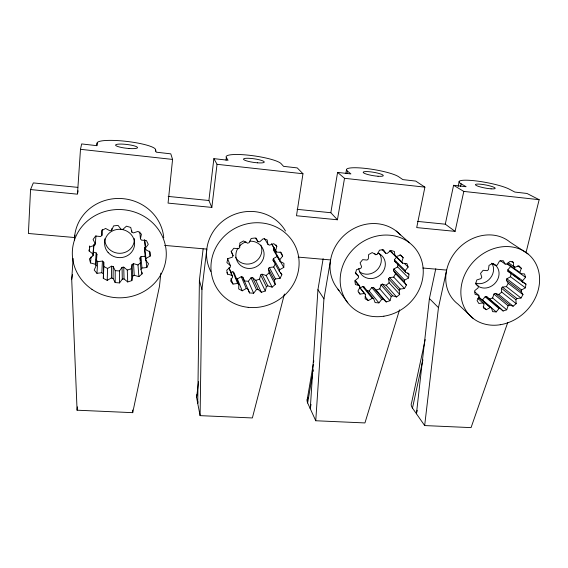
<?xml version="1.0" encoding="UTF-8"?>
<svg xmlns="http://www.w3.org/2000/svg" width="568" height="568" viewBox="0 0 568 568"><rect width="100%" height="100%" fill="white"/><g stroke="black" fill="none" stroke-linecap="round" stroke-linejoin="round"><path stroke-width="0.85" d="M140.445 262.806L137.996 264.958L133.53 263.637L132.081 264.454L132.727 276.126L131.847 280.606L127.722 281.948L127.275 270.056L123.739 267.152L122.063 267.343L122.29 279.151L119.543 282.914L115.162 282.573L115.219 270.631L113.217 266.626L111.591 266.165L107.579 268.472L103.845 266.555L103.738 262.132L102.432 261.081L97.717 261.656L96.141 259.746M115.162 282.573L113.082 278.434L113.217 266.626M203.131 248.891L199.396 280.308L197.735 403.408L197.955 401.647M284.419 294.025L252.369 417.956L200.099 415.641L201.945 289.453L206.809 249.103L164.585 245.404M103.738 262.132L103.319 278.384L107.21 280.358L111.385 277.958L111.591 266.165M103.206 273.797L101.842 272.711L96.936 273.322L94.196 270.027L96.106 265.781L95.317 264.262L90.504 262.941L89.417 258.873L93.053 255.721L92.989 254.031L89.112 250.971L89.893 246.839L94.636 245.355L95.317 243.793L93.074 239.511L95.602 236.047L100.628 236.522L101.935 235.372L101.736 230.608L105.577 228.442L109.993 230.814L111.697 230.274L111.726 228.592M227.477 258.426L230.352 265.54L230.317 267.159L226.739 270.198L227.534 274.103L231.971 275.366L232.624 276.822L230.601 280.904L232.986 284.064L237.616 283.475L238.837 284.511L238.688 288.92L242.224 290.809L246.271 288.494L247.833 288.949L249.558 292.925L253.64 293.237L256.431 289.616L258.078 289.417L261.358 292.293L265.306 290.993L266.378 286.684L260.591 274.983L261.997 274.195L266.122 275.452L272.122 287.159L275.267 284.469L274.45 280.201L268.352 268.742L269.331 267.485L273.726 266.995L275.473 263.488M107.21 280.358L107.579 268.472M103.319 278.384L103.845 266.555M274.45 280.201L275.473 278.902L280.045 278.384L281.863 274.742L279.293 271.241L279.704 269.672L283.787 267.414L283.964 263.431L280.059 261.301L273.698 250.495L273.428 248.983L274.351 247.811M77.83 187.369L33.327 182.91L30.558 189.556L28.4 233.491L74.536 237.523L74.933 235.131M101.842 272.711L102.432 261.081M101.935 235.372L102.283 229.373M323.135 258.696L317.938 289.701L310.27 408.733L311.023 404.359M160.836 273.144L159.494 286.187L132.713 412.666L77.078 410.202L71.71 279.435L73.123 258.476M74.358 240.143L74.536 237.523M337.435 219.78L330.839 212.716L337.591 172.395L344.513 178.309L337.435 219.78L296.489 215.748L302.971 173.751L297.249 167.908L283.56 166.346L281.004 163.548A27.988 4.842 8.2 0 0 249.281 155.27A27.988 4.842 8.2 0 0 226.362 157.563L228.059 160.261L213.88 158.635L217.033 164.308L211.836 207.412L168.064 203.103L172.573 159.423L170.791 153.843L156.2 152.174L155.575 149.512A29.451 5.077 6.7 0 0 125.677 141.283A29.451 5.077 6.7 0 0 97.1 143.101L96.794 145.664L81.657 143.931L80.486 149.313L77.461 194.178L30.558 189.556M96.936 273.322L97.717 261.656M399.531 309.837L364.947 422.933L315.751 420.753L323.945 298.839L330.583 259.938L298.122 257.098M96.106 265.781L96.929 254.379L96.177 252.916L93.095 252.057M96.908 145.713L97.1 143.101M95.317 264.262L96.177 252.916M355.277 272.349L358.514 276.275L358.401 277.837L354.879 280.769L355.419 284.525L359.516 285.725L360.048 287.124L357.932 291.064L359.998 294.096L364.379 293.514L365.465 294.515L365.096 298.761L368.32 300.571L372.239 298.328L373.687 298.761L375.093 302.588L378.913 302.886L381.717 299.393L383.279 299.194L386.212 301.956L389.982 300.699L391.224 296.546L392.63 295.758L396.592 296.986L399.687 294.394L399.148 290.284L388.583 278.81L389.563 277.596L393.73 277.12L404.501 288.523L406.404 285.015L404.175 281.65L393.383 270.467L393.83 269.012L397.635 266.903L397.912 263.942M95.317 243.793L95.964 235.841M94.636 245.355L94.771 243.715M93.053 255.721L93.997 244.673M92.989 254.031L93.791 244.737M90.504 262.941L91.072 256.85M77.078 410.202L77.39 406.887M155.405 151.266L155.575 149.512M404.175 281.65L404.636 280.138L408.598 277.958L408.967 274.124L407.746 272.91M89.112 250.971L89.282 249.302M89.453 247.627L89.623 245.951M435.777 268.728L429.415 298.541L416.429 413.76L417.189 410.295M507.778 322.418L471.057 427.619L424.665 425.567L438.46 307.65L446.654 270.098L422.869 268.011M211.836 207.412L208.896 200.497L213.88 158.635M200.099 415.641L196.599 397.543L198.559 381.703M226.036 160.183L226.362 157.563M474.841 291.988L478.824 295.417L479.257 296.766L477.063 300.564L478.852 303.482L483.006 302.914L483.971 303.873L483.404 307.97L486.343 309.709L490.149 307.536L491.49 307.955L492.612 311.64L496.191 311.917L499.016 308.545L500.493 308.346L503.113 311.001L506.727 309.78L508.104 305.783L509.475 305.009L513.138 306.195L516.184 303.681L515.893 299.726L516.923 298.512L521.012 298.015L522.986 294.629L521.062 291.391L506.358 280.201L506.848 278.789L510.54 276.751L511.051 273.18L507.899 271.27L507.799 269.864L510.596 266.591M521.062 291.391L521.573 289.936L525.414 287.82L525.961 284.128L521.701 280.997M71.71 279.435L72.463 274.45M307.125 400.085L313.224 364.358M313.522 362.611L313.82 360.872M345.876 173.254L346.473 169.754M315.751 420.753L307.643 402.968L312.712 373.375M313.011 371.635L313.309 369.896M347.005 173.687L347.446 171.103A27.157 4.53 9.5 0 1 365.352 168.398A27.157 4.53 9.5 0 1 398.63 176.712L402.861 179.616L415.733 181.085L424.899 187.142L416.706 227.59L455.089 231.368L463.8 191.416L453.591 185.296L445.291 224.19L455.089 231.368M77.617 193.34L78.086 190.82M131.847 280.606L131.236 268.77L132.081 264.454M145.578 260.094L145.919 258.468L144.741 247.449L144.414 249.018L145.578 260.094L148.532 263.751L146.807 267.528L141.964 268.053L140.956 269.402L142.078 273.847L138.883 276.637L134.233 275.281L132.727 276.126M145.919 258.468L150.144 256.125L150.087 251.986L145.791 249.757L145.401 248.124L148.269 244.339L146.423 240.534L141.503 240.136L140.438 238.78L141.432 234.179L138.081 231.382L133.402 232.923L131.833 232.085L130.739 227.448L126.458 226.171L122.844 229.415L121.048 229.252L118.037 225.397L113.579 225.886L111.697 230.274M458.163 186.446L459.271 181.306M425.219 339.572L411.623 402.712A24.488 9.826 13.9 0 0 412.475 408.087L424.665 425.567M412.475 408.087L422.919 359.8M460.563 186.368L461.117 183.819A26.824 4.182 10.6 0 1 474.55 180.752A26.824 4.182 10.6 0 1 509.141 189.08L514.856 192.069L526.983 193.461L539.16 199.688L526.025 252.618M265.306 290.993L259.569 279.144L260.591 274.983M279.293 271.241L272.988 260.094L273.378 258.582L277.305 256.409L283.787 267.414M280.059 261.301L279.783 259.732L282.672 256.09L281.153 252.44L276.566 252.071L275.636 250.772L276.815 246.349L275.92 244.872M366.892 290.773L369.108 290.951L371.799 287.571L373.304 287.387L376.151 290.07L379.779 288.863L380.958 284.845L382.314 284.085L386.141 285.292L396.592 296.986M408.967 274.124L405.417 272.079L405.232 270.574L408.144 267.059L406.908 263.552L402.62 263.211L401.817 261.962L403.159 257.702L400.497 255.131L396.223 256.58L394.93 255.813L394.44 251.539L390.805 250.374L387.298 253.392L385.736 253.25L382.115 249.615M478.824 295.417L475.033 294.267L474.72 290.653L478.185 287.82L478.377 286.315L475.615 283.617L476.857 279.932L480.997 278.583L481.785 277.184L480.549 273.393L483.141 270.29L487.223 270.68L488.473 269.644L488.998 265.412L492.484 263.46L495.793 265.54L497.277 265.043L499.464 261.131L503.227 260.669L505.165 264.077L506.628 264.205L510.078 261.301L513.444 262.409L513.678 266.527L514.856 267.258L518.953 265.852L521.332 268.323L519.848 272.427L520.544 273.627L524.555 273.946L525.542 277.326L522.624 280.713L522.716 282.168L525.961 284.128M496.191 311.917L482.445 300.018L485.15 296.759L486.577 296.574L489.126 299.151L492.619 297.98L493.926 294.103L495.246 293.365L498.796 294.522L513.138 306.195M96.319 255.742L96.929 254.379M231.126 251.106L233.093 255.699L232.376 257.197L227.846 258.632L226.895 262.608L230.352 265.54M393.73 277.12L395.555 273.733L393.383 270.467M516.184 303.681L501.729 292.094L501.416 288.26L502.403 287.089L506.358 286.62L508.239 283.347L506.358 280.201M119.543 282.914L119.422 270.964L122.063 267.343M140.956 269.402L139.976 257.986L140.949 256.686L145.6 256.189M235.308 277.809L237.353 278.909L241.244 276.68L242.749 277.12L244.417 280.968L248.351 281.281L251.02 277.787L252.611 277.603L255.777 280.386L261.358 292.293M399.148 290.284L400.177 289.034L404.501 288.523M405.417 272.079L394.54 261.216L394.362 259.754L396.592 257.041M266.122 275.452L269.147 272.86L268.352 268.742M386.141 285.292L389.115 282.786L388.583 278.81M498.796 294.522L501.729 292.094M359.629 288.246L362.647 286.52L364.045 286.946L373.687 298.761M266.378 286.684L267.833 285.867L272.122 287.159M358.514 276.275L355.426 273.464L356.534 269.637L360.857 268.252L361.617 266.804L360.091 262.856L362.668 259.64L367.035 260.066L368.305 258.987L368.618 254.599L372.217 252.575L375.853 254.748L377.408 254.237L379.509 250.176L383.478 249.707L385.736 253.25M255.777 280.386L259.569 279.144M127.275 270.056L131.236 268.77M230.679 272.086L232.908 271.802L234.08 272.81L238.837 284.511M122.29 279.151L124.044 278.945L127.722 281.948M115.219 270.631L119.422 270.964M233.093 255.699L231.233 251.589L233.796 248.251L238.475 248.706L239.76 247.591L239.838 243.019L243.551 240.924L247.556 243.196L249.182 242.671L251.184 238.453L255.387 237.978L258 241.663L259.668 241.819L263.232 238.695L267.173 239.916L267.94 244.361L269.36 245.163L273.833 243.672L276.815 246.349M168.185 196.421L208.896 200.497M297.114 209.336L330.839 212.716M417.48 221.399L445.291 224.19M80.486 149.313L172.573 159.423M217.033 164.308L302.971 173.751M344.513 178.309L424.899 187.142M463.8 191.416L539.16 199.688M337.591 172.395L350.91 173.922L347.446 171.103M453.591 185.296L466.122 186.73L461.117 183.819M111.385 277.958L113.082 278.434M394.54 261.216L395.917 262.011M528.013 253.946L509.929 242.053A40.527 34.868 -45.4 0 0 456.097 251.099A40.527 34.868 -45.4 0 0 457.985 304.128L473.421 318.627M512.045 261.429L513.444 262.409M517.789 265.831L521.332 268.323M508.111 262.558L514.856 267.258M507.174 263.346L519.848 272.427M507.146 264.006L525.542 277.326M500.145 260.449L505.165 264.077M507.799 269.864L522.624 280.713M513.181 274.742L519.571 279.435M507.899 271.27L522.716 282.168M493.684 263.978L495.793 265.54M510.54 276.751L525.414 287.82M506.848 278.789L521.573 289.936M508.239 283.347L522.986 294.629M506.358 286.62L521.012 298.015M502.403 287.089L516.923 298.512M501.416 288.26L515.893 299.726M495.246 293.365L509.475 305.009M493.926 294.103L508.104 305.783M492.619 297.98L506.727 309.78M486.577 296.574L500.493 308.346M489.126 299.151L499.116 307.622M500.451 308.743L503.113 311.001M485.15 296.759L499.016 308.545M478.519 296.73L491.49 307.955M478.512 297.44L490.149 307.536M477.66 298.257L483.971 303.873M483.141 306.883L486.343 309.709M396.166 231.02L409.457 242.784M399.964 254.641L403.159 257.702M404.48 263.495L408.144 267.059M393.56 253.903L401.817 261.962M389.975 250.481L392.474 252.916M394.973 255.359L396.223 256.58M389.953 250.942L402.62 263.211M394.362 259.754L405.232 270.574M429.415 298.541L438.46 307.65M397.635 266.903L408.598 277.958M393.83 269.012L404.636 280.138M395.555 273.733L406.404 285.015M374.688 253.527L375.853 254.748M389.563 277.596L400.177 289.034M389.115 282.786L399.687 294.394M382.314 284.085L392.63 295.758M380.958 284.845L391.224 296.546M379.779 288.863L389.982 300.699M376.151 290.07L386.212 301.956M373.304 287.387L383.279 299.194M371.799 287.571L381.717 299.393M369.108 290.951L378.913 302.886M362.647 286.52L372.239 298.328M355.192 280.351L359.516 285.725M355.178 281.046L358.422 285.101M359.409 286.939L365.465 294.515M359.445 287.337L364.379 293.514M365.167 296.61L368.32 300.571M358.919 292.719L359.998 294.096M272.988 260.094L274.479 262.132M347.779 302.808L337.413 288.494A41.379 37.509 -40.8 0 1 345.543 234.13A41.379 37.509 -40.8 0 1 400.419 234.925M317.938 289.701L323.945 298.839M280.081 251.844L282.672 256.09M271.653 243.828L276.566 252.071M271.639 244.055L275.636 250.772M273.428 248.983L279.783 259.732M264.546 238.51L267.94 244.361M273.378 258.582L279.704 269.672M280.585 272.491L281.863 274.742M273.726 266.995L280.045 278.384M256.005 238.035L258 241.663M269.331 267.485L275.473 278.902M269.147 272.86L275.267 284.469M261.997 274.195L267.833 285.867M252.611 277.603L258.078 289.417M251.02 277.787L256.431 289.616M248.351 281.281L253.64 293.237M242.749 277.12L249.558 292.925M241.244 276.68L246.271 288.494M237.353 278.909L242.224 290.809M232.908 271.802L237.616 283.475M229.06 267.819L232.624 276.822M229.074 268.032L231.971 275.366M230.871 278.604L232.986 284.064M226.916 272.484L227.534 274.103M364.045 286.946L364.599 288.43M199.396 280.308L201.945 289.453M139.976 257.986L140.63 260.556M149.519 251.084L150.144 256.125M144.705 239.866L145.791 249.757M144.506 239.93L145.401 248.124M145.969 259.675L146.807 267.528M139.792 231.9L140.438 238.78M140.949 256.686L141.964 268.053M141.936 272.193L142.078 273.847M137.996 264.958L138.883 276.637M131.726 230.402L131.833 232.085M133.53 263.637L134.233 275.281M132.614 410.018L132.713 412.666M123.739 267.152L124.044 278.945M260.819 245.071A14.058 13.32 -25.8 0 1 253.64 262.679A14.058 13.32 -25.8 0 1 235.464 257.162M249.664 241.194A14.271 13.497 -25.8 0 1 263.893 256.516A14.271 13.497 -25.8 0 1 245.007 267.798A14.271 13.497 -25.8 0 1 237.914 248.216M239.213 246.42A14.271 13.497 -25.8 0 1 246.001 241.897M491.76 263.169A13.405 11.552 -45.5 0 1 490.425 278.022A13.405 11.552 -45.5 0 1 475.906 283.233M492.513 263.481A13.604 11.687 -45.3 0 1 495.601 282.637A13.604 11.687 -45.3 0 1 475.643 283.638M74.443 240.094A44.765 42.231 6 0 1 117.398 198.481A44.765 42.231 6 0 1 163.761 237.751M210.785 271.476A42.501 40.243 -25.8 0 1 229.252 216.813A42.501 40.243 -25.8 0 1 285.491 231.006M339.131 290.525A41.379 37.509 -40.8 0 1 337.967 289.183M196.599 397.543A25.418 11.239 7.2 0 1 196.883 394.611M377.805 253.094A13.895 12.574 -40.7 0 1 379.878 275.224A13.895 12.574 -40.7 0 1 358.77 268.643M134.304 238.524A14.803 13.973 6.3 0 1 119.905 253.321A14.803 13.973 6.3 0 1 104.768 238.851M307.643 402.968A24.736 10.586 10.9 0 1 308.254 397.515M379.523 253.633A13.689 12.425 -40.9 0 1 376.655 270.325A13.689 12.425 -40.9 0 1 359.679 271.909M257.567 162.824L254.897 162.562A10.487 1.81 8.2 0 1 244.077 158.628A10.487 1.81 8.2 0 1 261.131 160.297A10.487 1.81 8.2 0 1 257.567 162.824M378.025 176.243L375.555 176.002A10.181 1.697 9.5 0 1 363.392 172.005A10.181 1.697 9.5 0 1 379.211 173.538A10.181 1.697 9.5 0 1 378.025 176.243M491.086 188.839L488.785 188.611A10.054 1.569 10.6 0 1 475.459 184.564A10.054 1.569 10.6 0 1 490.163 185.984A10.054 1.569 10.6 0 1 491.086 188.839M128.95 148.496L126.068 148.213A11.04 1.903 6.7 0 1 116.802 144.364A11.04 1.903 6.7 0 1 135.219 146.168A11.04 1.903 6.7 0 1 128.95 148.496M248.188 307.345A44.567 41.904 -25.9 0 0 296.155 248.003A44.567 41.904 -25.9 0 0 220.739 240.129A44.567 41.904 -25.9 0 0 248.188 307.345M108.112 252.49A15.038 14.179 5.6 0 0 133.736 248.443A15.038 14.179 5.6 0 0 116.958 229.479A15.038 14.179 5.6 0 0 108.112 252.49M91.931 289.332A47.009 44.141 4.1 0 0 166.062 258.39A47.009 44.141 4.1 0 0 99.89 213.298A47.009 44.141 4.1 0 0 91.931 289.332M500.245 324.74A42.387 36.075 -44.9 0 0 534.318 261.017A42.387 36.075 -44.9 0 0 466.122 271.944A42.387 36.075 -44.9 0 0 500.245 324.74M383.904 316.199A43.331 38.936 -40.3 0 0 416.55 250.154A43.331 38.936 -40.3 0 0 344.684 261.28A43.331 38.936 -40.3 0 0 383.904 316.199"/></g></svg>
